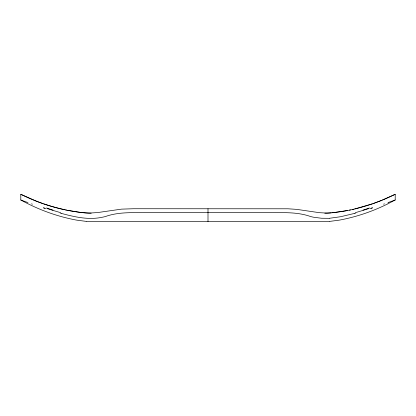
<?xml version="1.0" encoding="UTF-8"?>
<svg xmlns="http://www.w3.org/2000/svg" width="416" height="416" viewBox="0 0 416 416"><rect width="100%" height="100%" fill="white"/><g stroke="black" fill="none" stroke-linecap="round" stroke-linejoin="round"><path stroke-width="0.62" d="M382.418 200.065L395.2 194.293L395.2 199.992L387.738 203.892M395.19 194.298C373.277 205.046 349.263 212.176 324.802 213.2M387.566 203.975C373.043 211.198 357.562 216.507 341.661 219.69A133.526 133.526 0 0 1 338.879 220.199L329.326 221.442M381.685 200.366L373.308 203.528M388.029 202.592L388.289 202.498M388.378 202.467L395.195 199.992M384.514 203.856L383.604 204.178M372.377 203.85L354.723 208.946M372.195 208.062L371.42 208.312M355.8 213.065L354.817 213.34M354.739 213.366L340.647 216.715L329.28 218.312M352.602 209.435L353.657 209.196M349.435 210.116L350.49 209.898M347.313 210.538L332.353 212.789M331.276 212.888L330.2 212.976A54.361 54.309 -4.7 0 1 326.96 213.091L319.389 212.68L296.681 209.368L288.028 208.79L133.38 208.738L121.482 209.139L97.692 212.555L89.04 213.101A54.361 54.309 4.7 0 1 85.8 212.982C71.438 211.702 57.268 208.484 43.623 203.85M329.181 221.452L86.819 221.452M329.15 218.317L321.563 218.249L313.966 217.292A51.589 51.579 -63.3 0 1 310.731 216.58C296.842 211.583 281.954 212.779 267.483 212.685L146.354 212.685C132.59 212.685 118.461 211.827 105.269 216.58A51.589 51.579 63.3 0 1 102.034 217.292C88.332 220.178 74.526 216.928 61.261 213.366M91.198 213.2L81.494 212.56L67.626 210.33M86.674 221.442L77.121 220.199A133.526 133.526 0 0 1 74.339 219.69C55.609 215.961 37.513 209.222 20.8 199.992L20.8 194.293L36.639 201.287M65.51 209.898L66.565 210.116M64.454 209.669C49.332 206.404 34.663 201.162 20.81 194.298M20.805 199.992L27.971 202.592M61.183 213.34L60.2 213.065M44.58 208.312L43.805 208.062M42.692 203.528L37.45 201.604M32.396 204.178L31.486 203.856M208 208.754L208 221.603M46.056 208.64A46.238 0.364 19.1 0 1 43.326 207.683M53.009 210.116A41.408 0.952 18 0 1 46.519 207.958M60.492 212.628A39.333 2.626 16.1 0 1 47.32 208.629M372.674 207.683A46.238 0.364 -19.1 0 1 369.944 208.64M369.481 207.958A41.408 0.952 -18 0 1 362.991 210.116M368.68 208.629A39.333 2.626 -16.1 0 1 355.508 212.628"/></g></svg>
